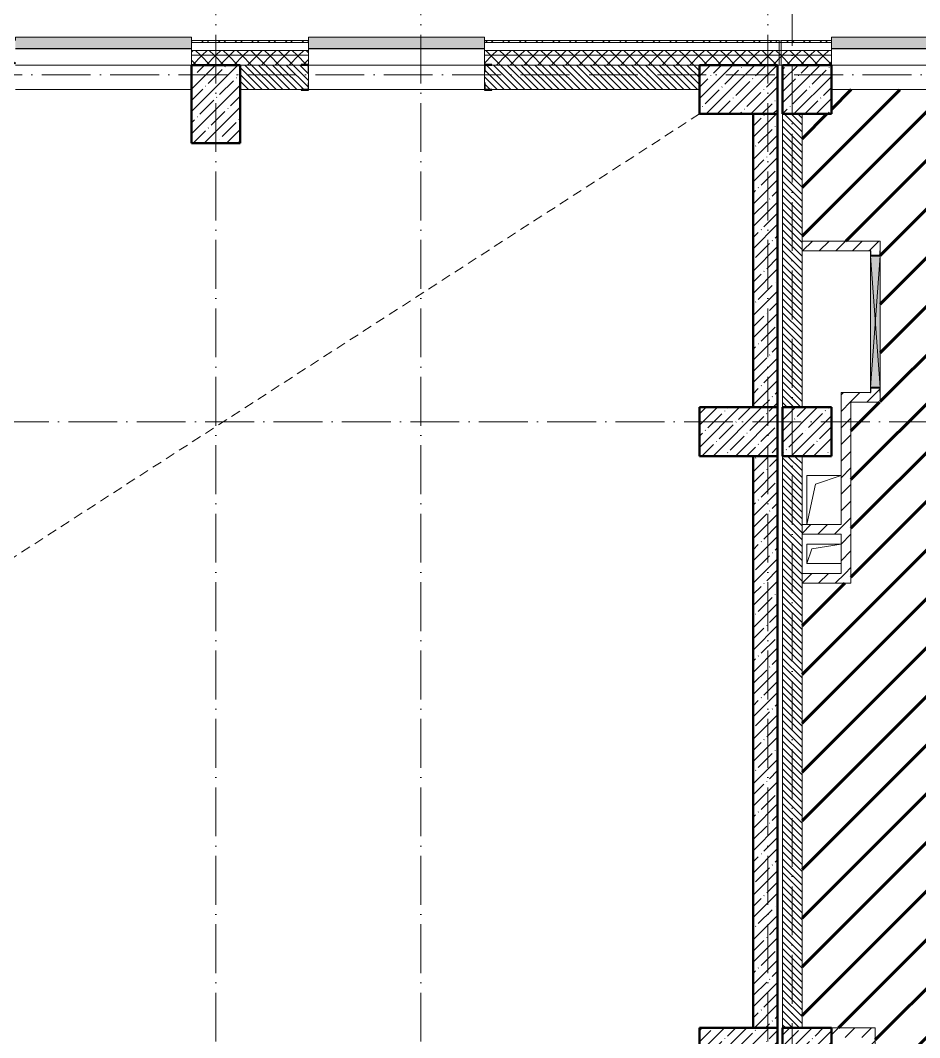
# Model space of a CAD drawing. Header units: millimetres. Extents: x -606178 to 312196, y -19338 to 632709.
# Drawn here: x -197951 to -188747, y 527525 to 537933 of the extents above; entities that cross this region are included whole.
import ezdxf

# ---------------------------------------------------------------- set-up
doc = ezdxf.new("R2010")
doc.units = ezdxf.units.MM
doc.linetypes.add('200_ШТРИХ_ш1п0_6_', pattern=[160, 100, -60])
doc.linetypes.add('50_200_ШТРИХ_1Т_ш5_п1_п1_', pattern=[700, 500, -100, 0, -100])
for name, color, linetype, lineweight in [('6.4.3) Окр пт с инж. ПТ2.3', 150, 'Continuous', 60), ('A-DETL-____-OTLN-3', 7, '200_ШТРИХ_ш1п0_6_', 9), ('A-DETL-GENF-OTLN', 7, 'Continuous', 9), ('A-FLOR-____-OTLN', 7, 'Continuous', 9), ('A-GENM-____-MCUT', 7, 'Continuous', 25), ('A-GENM-____-OTLN', 7, 'Continuous', 9), ('A-GENM-____-OTLN-1', 7, 'Continuous', 25), ('A-GLAZ-____-OTLN', 7, 'Continuous', 9), ('A-WALL-____-MCUT', 7, 'Continuous', 13), ('A-WALL-____-MCUT-1', 7, 'Continuous', 9), ('A-WALL-____-MCUT-2', 7, 'Continuous', 50), ('A-WALL-____-OTLN', 7, 'Continuous', 9), ('A-WALL-____-PATT-1', 7, 'Continuous', 9), ('A-WALL-FNSH-MCUT-1', 7, 'Continuous', 9), ('S-COLS-____-MCUT', 7, 'Continuous', 50), ('S-COLS-____-OTLN', 7, 'Continuous', 9), ('S-GRID-____-OTLN-1', 7, '50_200_ШТРИХ_1Т_ш5_п1_п1_', 9)]:
    doc.layers.add(name, color=color, linetype=linetype, lineweight=lineweight)
doc.layers.add('A-GLAZ-____-OTLN-1', color=7, linetype='Continuous', lineweight=9, true_color=0xc0c0c0)
pattern_1 = [(45, (-264901.3, 451794.26), (-70.71068, 70.71068), []), (135, (-264901.3, 451794.26), (-70.71068, -70.71068), [])]
pattern_2 = [(45, (-264901.3, 451794.26), (-114.04925, 114.04925), []), (45, (-264787.25, 451794.26), (-114.04925, 114.04925), [201.612, -40.322, 3.353, -36.97])]
pattern_3 = [(45, (-264901.3, 451794.26), (-85.53659, 85.53659), []), (45, (-264844.28, 451794.26), (-85.53659, 85.53659), [])]
pattern_4 = [(135, (-264901.3, 451794.26), (-35.35534, -35.35534), [])]
pattern_5 = [(45, (-264901.3, 451794.26), (-84.85281, 84.85281), [])]

# ---------------------------------------------------------------- blocks, each defined once
blk = doc.blocks.new('BSC_Колонна _Прямоугольная - 500х800-V80-АР1_План отверстий 2 этажа в осях 1-64_Ю-ЯЯ')
at = {"layer": 'S-COLS-____-OTLN'}
h = blk.add_hatch(dxfattribs=at)
h.set_pattern_fill('FP_93', color=256, style=0, pattern_type=2)
h.set_pattern_definition([(225, (68950, 85281.04), (114.04925, -114.04925), []), (225, (68835.95, 85281.04), (114.04925, -114.04925), [201.613, -40.323, 3.353, -36.97])])
h.paths.add_polyline_path([(250, 400), (-250, 400), (-250, -400), (250, -400)], flags=0)
at = {"layer": 'S-COLS-____-MCUT'}
for p, q in [((250, 400), (-250, 400)), ((-250, 400), (-250, -400)), ((250, -400), (250, 400)), ((-250, -400), (250, -400))]:
    blk.add_line(p, q, dxfattribs=at)
blk = doc.blocks.new('BSC_Колонна _Прямоугольная - 500х800-V81-АР1_План отверстий 2 этажа в осях 1-64_Ю-ЯЯ')
at = {"layer": 'S-COLS-____-OTLN'}
h = blk.add_hatch(dxfattribs=at)
h.set_pattern_fill('FP_94', color=256, style=0, pattern_type=2)
h.set_pattern_definition([(315, (-85431.04, 74300), (114.04925, 114.04925), []), (315, (-85431.04, 74185.95), (114.04925, 114.04925), [201.613, -40.323, 3.353, -36.97])])
h.paths.add_polyline_path([(-250, 400), (-250, -400), (250, -400), (250, 400)], flags=0)
at = {"layer": 'S-COLS-____-MCUT'}
for p, q in [((250, 400), (-250, 400)), ((-250, 400), (-250, -400)), ((250, -400), (250, 400)), ((-250, -400), (250, -400))]:
    blk.add_line(p, q, dxfattribs=at)
blk = doc.blocks.new('BSC_Колонна _Прямоугольная - 500х800-V82-АР1_План отверстий 2 этажа в осях 1-64_Ю-ЯЯ')
at = {"layer": 'S-COLS-____-OTLN'}
h = blk.add_hatch(dxfattribs=at)
h.set_pattern_fill('FP_95', color=256, style=0, pattern_type=2)
h.set_pattern_definition([(315, (-81931.04, 74300), (114.04925, 114.04925), []), (315, (-81931.04, 74185.95), (114.04925, 114.04925), [201.613, -40.323, 3.353, -36.97])])
h.paths.add_polyline_path([(-250, 400), (-250, -400), (250, -400), (250, 400)], flags=0)
at = {"layer": 'S-COLS-____-MCUT'}
for p, q in [((250, 400), (-250, 400)), ((-250, 400), (-250, -400)), ((250, -400), (250, 400)), ((-250, -400), (250, -400))]:
    blk.add_line(p, q, dxfattribs=at)
blk = doc.blocks.new('BSC_Колонна _Прямоугольная - 500х800-V83-АР1_План отверстий 2 этажа в осях 1-64_Ю-ЯЯ')
at = {"layer": 'S-COLS-____-OTLN'}
h = blk.add_hatch(dxfattribs=at)
h.set_pattern_fill('FP_96', color=256, style=0, pattern_type=2)
h.set_pattern_definition([(315, (-75581.04, 74300), (114.04925, 114.04925), []), (315, (-75581.04, 74185.95), (114.04925, 114.04925), [201.613, -40.323, 3.353, -36.97])])
h.paths.add_polyline_path([(-250, 400), (-250, -400), (250, -400), (250, 400)], flags=0)
at = {"layer": 'S-COLS-____-MCUT'}
for p, q in [((250, 400), (-250, 400)), ((-250, 400), (-250, -400)), ((250, -400), (250, 400)), ((-250, -400), (250, -400))]:
    blk.add_line(p, q, dxfattribs=at)
blk = doc.blocks.new('BSC_Колонна _Прямоугольная - 500х500-V92-АР1_План отверстий 2 этажа в осях 1-64_Ю-ЯЯ')
at = {"layer": 'S-COLS-____-OTLN'}
h = blk.add_hatch(dxfattribs=at)
h.set_pattern_fill('FP_105', color=256, style=0, pattern_type=2)
h.set_pattern_definition([(45, (-75000, -85431.04), (-114.04925, 114.04925), []), (45, (-74885.95, -85431.04), (-114.04925, 114.04925), [201.613, -40.323, 3.353, -36.97])])
h.paths.add_polyline_path([(-250, -250), (250, -250), (250, 250), (-250, 250)], flags=0)
at = {"layer": 'S-COLS-____-MCUT'}
for p, q in [((250, 250), (-250, 250)), ((-250, 250), (-250, -250)), ((250, -250), (250, 250)), ((-250, -250), (250, -250))]:
    blk.add_line(p, q, dxfattribs=at)
blk = doc.blocks.new('BSC_Колонна _Прямоугольная - 500х500-V93-АР1_План отверстий 2 этажа в осях 1-64_Ю-ЯЯ')
at = {"layer": 'S-COLS-____-OTLN'}
h = blk.add_hatch(dxfattribs=at)
h.set_pattern_fill('FP_106', color=256, style=0, pattern_type=2)
h.set_pattern_definition([(45, (-75000, -75581.04), (-114.04925, 114.04925), []), (45, (-74885.95, -75581.04), (-114.04925, 114.04925), [201.613, -40.323, 3.353, -36.97])])
h.paths.add_polyline_path([(-250, -250), (250, -250), (250, 250), (-250, 250)], flags=0)
at = {"layer": 'S-COLS-____-MCUT'}
for p, q in [((250, 250), (-250, 250)), ((-250, 250), (-250, -250)), ((250, -250), (250, 250)), ((-250, -250), (250, -250))]:
    blk.add_line(p, q, dxfattribs=at)
blk = doc.blocks.new('Фахверк_СКБ_Уголок - 250_2700-27497298-АР1_План отверстий 2 этажа в осях 1-64_Ю-ЯЯ')
at = {"layer": 'A-GENM-____-MCUT'}
for p, q in [((200, 181), (125, 181)), ((125, 181), (125, 106)), ((125, 106), (131, 106)), ((131, 106), (131, 175)), ((131, 175), (200, 175)), ((200, 175), (200, 181)), ((131, -6), (125, -6)), ((125, -6), (125, -81)), ((125, -81), (200, -81)), ((131, -75), (131, -6)), ((200, -75), (131, -75)), ((200, -81), (200, -75))]:
    blk.add_line(p, q, dxfattribs=at)
blk = doc.blocks.new('AR_Отверстие прямоугольное _в плите_ - AR_Отверстие прямоугольное _в плите_-V179-АР1_План отверстий 2 этажа в осях 1-64_Ю-ЯЯ')
at = {"layer": 'A-GENM-____-OTLN'}
for p, q in [((175, 250), (-175, 250)), ((-175, 250), (-175, -250)), ((-87, 163), (175, 250)), ((-175, -250), (-87, 163))]:
    blk.add_line(p, q, dxfattribs=at)
blk = doc.blocks.new('AR_Отверстие прямоугольное _в плите_ - AR_Отверстие прямоугольное _в плите_-30552592-АР1_План отверстий 2 этажа в осях 1-64_Ю-ЯЯ')
at = {"layer": 'A-GENM-____-OTLN'}
for p, q in [((175, 100), (-175, 100)), ((-175, 100), (-175, -100)), ((-175, -100), (-125, 50)), ((-125, 50), (175, 100)), ((-175, -100), (175, -100))]:
    blk.add_line(p, q, dxfattribs=at)
blk = doc.blocks.new('Отлив_СКБ - Отлив витража_120_НВФ-31885689-АР1_План отверстий 2 этажа в осях 1-64_Ю-ЯЯ')
at = {"layer": 'A-GLAZ-____-OTLN-1'}
for points in [[(1800, 2), (1800, 120), (0, 120), (0, 2), (737, 2)], [(1800, 0), (1800, 2), (0, 2), (0, 0), (737, 0)]]:
    blk.add_hatch(color=256, dxfattribs=at).paths.add_polyline_path(points, flags=0)
at = {"layer": 'A-GLAZ-____-OTLN'}
for p, q in [((0, 83), (0, 120)), ((1800, 120), (0, 120)), ((1800, 120), (1800, 83)), ((0, 2), (1800, 2)), ((1800, 0), (0, 0))]:
    blk.add_line(p, q, dxfattribs=at)
blk = doc.blocks.new('Стены 2 - Стены 4-31194547-АР1_План отверстий 2 этажа в осях 1-64_Ю-ЯЯ')
at = {"layer": 'A-WALL-____-MCUT'}
for p, q in [((-1799, 41030), (-1799, 41010)), ((-1549, 41030), (-1799, 41030)), ((-1799, 41010), (-1549, 41010)), ((-1549, 41010), (-1549, 41030))]:
    blk.add_line(p, q, dxfattribs=at)
blk = doc.blocks.new('AR_Отверстие прямоугольное _в стене_ - AR_Отверстие прямоугольное _в стене__ОВ-36825274-АР1_План отверстий 2 этажа в осях 1-64_Ю-ЯЯ')
at = {"layer": 'A-GLAZ-____-OTLN'}
blk.add_hatch(color=256, dxfattribs=at).paths.add_polyline_path([(675, -50), (675, 50), (-675, 50), (-675, -50), (1, -50)], flags=0)
at = {"layer": 'A-DETL-GENF-OTLN'}
for p, q in [((-675, 50), (675, 50)), ((675, 50), (-675, -50)), ((-675, 50), (675, -50)), ((675, 50), (-675, 50)), ((675, -50), (-675, -50)), ((-675, -50), (675, -50))]:
    blk.add_line(p, q, dxfattribs=at)
blk = doc.blocks.new('154_Фахверк_СКБ_Швеллер - Тип_100_3960-28318856-АР1_План отверстий 2 этажа в осях 1-64_Ю-ЯЯ')
at = {"layer": 'A-GENM-____-MCUT'}
for p, q in [((175, 50), (125, 50)), ((125, 50), (125, -50)), ((128, 47), (175, 47)), ((128, -47), (128, 47)), ((175, 47), (175, 50)), ((125, -50), (175, -50)), ((175, -47), (128, -47)), ((175, -50), (175, -47))]:
    blk.add_line(p, q, dxfattribs=at)

msp = doc.modelspace()

# ---------------------------------------------------------------- hatches: boundary and pattern name
at = {"layer": '6.4.3) Окр пт с инж. ПТ2.3'}
h = msp.add_hatch(dxfattribs=at)
h.set_pattern_fill('ANSI31', color=256, scale=111)
h.paths.add_polyline_path([(-182101.3011, 529475.3011), (-182101.3011, 529975.3011), (-182101.3011, 531475.3011), (-181601.3011, 531475.3011), (-181601.3011, 533475.3011), (-182101.3011, 533475.3011), (-182101.3011, 533975.3011), (-181701.3011, 533975.3011), (-181701.3011, 534800.3011), (-181707.3011, 534800.3011), (-181707.3011, 534875.3011), (-181707.3011, 534881.3011), (-181707.3011, 534950.3011), (-181701.3011, 536575.3011), (-181707.3011, 536575.3011), (-181707.3011, 536650.3011), (-181701.3011, 536975.3011), (-182001.3011, 536975.3011), (-182001.3011, 537225.3011), (-186651.3011, 537225.3011), (-186651.3011, 537219.3011), (-186703.5382, 537219.3011), (-186703.5382, 537125.3011), (-186901.3011, 537125.3011), (-186901.3011, 536975.3011), (-187401.3011, 536975.3011), (-187401.3011, 537125.3011), (-187601.3011, 537125.3011), (-187601.3011, 537225.3011), (-187776.3011, 537225.3011), (-187776.3011, 537219.3011), (-187851.3011, 537219.3011), (-189651.3011, 537225.3011), (-189651.3011, 536975.3011), (-189951.3011, 536975.3011), (-189951.3011, 535675.3011), (-189151.3011, 535675.3011), (-189151.3011, 535575.3011), (-189151.3011, 535525.3011), (-189151.3011, 534175.3011), (-189151.3011, 534125.3011), (-189151.3011, 534025.3011), (-189451.3011, 534025.3011), (-189451.3011, 532175.3011), (-189951.3011, 532175.3011), (-189951.3011, 527625.3011), (-189651.3011, 527625.3011), (-189201.3011, 527625.3011), (-189201.3011, 525725.3011), (-189951.3011, 525725.3011), (-189951.3011, 522175.3011), (-189651.3011, 522175.3011), (-189651.3011, 521675.3011), (-189951.3011, 521675.3011), (-189951.3011, 519475.3011), (-189651.3011, 519475.3011), (-189651.3011, 519175.3011), (-187401.3011, 519175.3011), (-187401.3011, 520575.3011), (-187401.3011, 521075.3011), (-187401.3011, 521675.3011), (-187401.3011, 522175.3011), (-187401.3011, 522675.3011), (-187401.3011, 524225.3011), (-184001.3011, 524225.3011), (-183951.3011, 524225.3011), (-183321.3011, 524225.3011), (-181971.3011, 524225.3011), (-181501.3011, 524225.3011), (-181501.3011, 526775.3011), (-182101.3011, 526775.3011), (-182101.3011, 527125.3011), (-182101.3011, 527625.3011)])
h.paths.add_polyline_path([(-186701.3011, 528425.3011), (-186701.3011, 527625.3011), (-186701.3011, 527125.3011), (-187401.3011, 527125.3011), (-187401.3011, 527625.3011), (-187401.3011, 528425.3011)], flags=16)
h.paths.add_polyline_path([(-186701.3011, 529475.3011), (-187401.3011, 529475.3011), (-187401.3011, 529975.3011), (-187401.3011, 530375.3011), (-186701.3011, 530375.3011), (-186701.3011, 529975.3011)], flags=16)
h.paths.add_polyline_path([(-186801.3011, 528324.9536), (-186801.3011, 527625.3011), (-187301.3011, 527625.3011), (-187301.3011, 528325.3011), (-186800.2586, 528325.3011)], flags=0)
h.paths.add_polyline_path([(-187301.3011, 529975.3011), (-187301.3011, 530275.3011), (-186799.332, 530275.3011), (-186801.3011, 530274.9536), (-186801.3011, 529975.3011)], flags=0)
h.paths.add_polyline_path([(-186701.3011, 533475.3011), (-187401.3011, 533475.3011), (-187401.3011, 533975.3011), (-186701.3011, 533975.3011)], flags=16)
at = {"layer": 'A-WALL-____-PATT-1'}
h = msp.add_hatch(dxfattribs=at)
h.set_pattern_fill('FP_3', color=256, style=0, pattern_type=2)
h.set_pattern_definition(pattern_3)
h.paths.add_polyline_path([(-190186.3011, 537705.3011), (-190186.3011, 537725.3011), (-193201.3011, 537725.3011), (-193201.3011, 537705.3011), (-190681.4541, 537705.3011)], flags=0)
h.paths.add_polyline_path([(-195001.3011, 537705.3011), (-195001.3011, 537725.3011), (-196201.3011, 537725.3011), (-196201.3011, 537705.3011)], flags=0)
h.paths.add_polyline_path([(-198001.3011, 537705.3011), (-198001.3011, 537725.3011), (-199201.3011, 537725.3011), (-199201.3011, 537705.3011)], flags=0)
h.paths.add_polyline_path([(-201001.3011, 537705.3011), (-201001.3011, 537725.3011), (-202251.3011, 537725.3011), (-202251.3011, 537705.3011), (-201286.4581, 537705.3011)], flags=0)
h.paths.add_polyline_path([(-204051.3011, 537705.3011), (-204051.3011, 537725.3011), (-205251.3011, 537725.3011), (-205251.3011, 537705.3011), (-204821.4595, 537705.3011)], flags=0)
h.paths.add_polyline_path([(-207472.7105, 537705.3011), (-207051.3011, 537705.3011), (-207051.3011, 537725.3011), (-208251.3011, 537725.3011), (-208251.3011, 537705.3011)], flags=0)
h.paths.add_polyline_path([(-213051.3011, 537705.3011), (-213051.3011, 537725.3011), (-214716.3011, 537725.3011), (-214716.3011, 537705.3011), (-213658.9628, 537705.3011)], flags=0)
h.paths.add_polyline_path([(-210051.3011, 537705.3011), (-210051.3011, 537725.3011), (-211251.3011, 537725.3011), (-211251.3011, 537705.3011)], flags=0)
h = msp.add_hatch(dxfattribs=at)
h.set_pattern_fill('FP_3', color=256, style=0, pattern_type=2)
h.set_pattern_definition(pattern_3)
h.paths.add_polyline_path([(-178308.9495, 537705.3011), (-177951.3011, 537705.3011), (-177951.3011, 537725.3011), (-179076.3011, 537725.3011), (-179076.3011, 537705.3011)], flags=0)
h.paths.add_polyline_path([(-175891.3011, 537705.3011), (-175891.3011, 537725.3011), (-176151.3011, 537725.3011), (-176151.3011, 537705.3011)], flags=0)
h.paths.add_polyline_path([(-180876.3011, 537705.3011), (-180876.3011, 537725.3011), (-182001.3011, 537725.3011), (-182001.3011, 537705.3011), (-180960.2005, 537705.3011)], flags=0)
h.paths.add_polyline_path([(-186651.3011, 537705.3011), (-186651.3011, 537725.3011), (-187851.3011, 537725.3011), (-187851.3011, 537705.3011), (-187146.4528, 537705.3011)], flags=0)
h.paths.add_polyline_path([(-190166.3011, 537705.3011), (-189651.3011, 537705.3011), (-189651.3011, 537725.3011), (-190166.3011, 537725.3011)], flags=0)
h = msp.add_hatch(dxfattribs=at)
h.set_pattern_fill('FP_1', color=256, style=0, pattern_type=2)
h.set_pattern_definition(pattern_1)
h.paths.add_polyline_path([(-163551.3011, 537575.3011), (-163501.3011, 537575.3011), (-163501.3011, 537625.3011), (-170401.3011, 537625.3011), (-170401.3011, 537575.3011), (-165936.4448, 537575.3011)], flags=0)
h.paths.add_polyline_path([(-175657.6985, 537575.3011), (-174951.3011, 537575.3011), (-174951.3011, 537625.3011), (-176151.3011, 537625.3011), (-176151.3011, 537575.3011)], flags=0)
h.paths.add_polyline_path([(-173151.3011, 537575.3011), (-171401.3011, 537575.3011), (-171401.3011, 537625.3011), (-173151.3011, 537625.3011)], flags=0)
h.paths.add_polyline_path([(-177951.3011, 537575.3011), (-177951.3011, 537625.3011), (-179076.3011, 537625.3011), (-179076.3011, 537575.3011), (-178308.9495, 537575.3011)], flags=0)
h.paths.add_polyline_path([(-180876.3011, 537575.3011), (-180876.3011, 537625.3011), (-182001.3011, 537625.3011), (-182001.3011, 537575.3011), (-180960.2005, 537575.3011)], flags=0)
h.paths.add_polyline_path([(-187851.3011, 537575.3011), (-186651.3011, 537575.3011), (-186651.3011, 537625.3011), (-187851.3011, 537625.3011)], flags=0)
h.paths.add_polyline_path([(-189651.3011, 537575.3011), (-189651.3011, 537625.3011), (-193201.3011, 537625.3011), (-193201.3011, 537575.3011), (-190681.4541, 537575.3011)], flags=0)
h.paths.add_polyline_path([(-195001.3011, 537575.3011), (-195001.3011, 537625.3011), (-196201.3011, 537625.3011), (-196201.3011, 537575.3011)], flags=0)
h.paths.add_polyline_path([(-198001.3011, 537575.3011), (-198001.3011, 537625.3011), (-199201.3011, 537625.3011), (-199201.3011, 537575.3011)], flags=0)
h.paths.add_polyline_path([(-201001.3011, 537575.3011), (-201001.3011, 537625.3011), (-202251.3011, 537625.3011), (-202251.3011, 537575.3011), (-201286.4581, 537575.3011)], flags=0)
h.paths.add_polyline_path([(-204821.4595, 537575.3011), (-204051.3011, 537575.3011), (-204051.3011, 537625.3011), (-205251.3011, 537625.3011), (-205251.3011, 537575.3011)], flags=0)
h.paths.add_polyline_path([(-207051.3011, 537575.3011), (-207051.3011, 537625.3011), (-208251.3011, 537625.3011), (-208251.3011, 537575.3011), (-207472.7105, 537575.3011)], flags=0)
h.paths.add_polyline_path([(-210051.3011, 537575.3011), (-210051.3011, 537625.3011), (-211251.3011, 537625.3011), (-211251.3011, 537575.3011)], flags=0)
h.paths.add_polyline_path([(-213658.9628, 537575.3011), (-213051.3011, 537575.3011), (-213051.3011, 537625.3011), (-214701.3011, 537625.3011), (-214701.3011, 537575.3011), (-214542.7132, 537575.3011)], flags=0)
h = msp.add_hatch(dxfattribs=at)
h.set_pattern_fill('FP_1', color=256, style=0, pattern_type=2)
h.set_pattern_definition(pattern_1)
h.paths.add_polyline_path([(-163651.3011, 537475.3011), (-163551.3011, 537475.3011), (-163551.3011, 537575.3011), (-170401.3011, 537575.3011), (-170401.3011, 537475.3011), (-165936.4448, 537475.3011)], flags=0)
h.paths.add_polyline_path([(-171901.3011, 537475.3011), (-171401.3011, 537475.3011), (-171401.3011, 537575.3011), (-173151.3011, 537575.3011), (-173151.3011, 537481.3011), (-173076.3011, 537481.3011), (-173076.3011, 537475.3011), (-173006.4475, 537475.3011)], flags=0)
h.paths.add_polyline_path([(-175657.6985, 537475.3011), (-175026.3011, 537475.3011), (-175026.3011, 537481.3011), (-174951.3011, 537481.3011), (-174951.3011, 537575.3011), (-176151.3011, 537575.3011), (-176151.3011, 537475.3011)], flags=0)
h.paths.add_polyline_path([(-178308.9495, 537475.3011), (-178026.3011, 537475.3011), (-178026.3011, 537481.3011), (-177951.3011, 537481.3011), (-177951.3011, 537575.3011), (-179076.3011, 537575.3011), (-179076.3011, 537481.3011), (-179001.3011, 537481.3011), (-179001.3011, 537475.3011)], flags=0)
h.paths.add_polyline_path([(-180960.2005, 537475.3011), (-180951.3011, 537475.3011), (-180951.3011, 537481.3011), (-180876.3011, 537481.3011), (-180876.3011, 537575.3011), (-182001.3011, 537575.3011), (-182001.3011, 537475.3011), (-181501.3011, 537475.3011)], flags=0)
h.paths.add_polyline_path([(-187401.3011, 537475.3011), (-186726.3011, 537475.3011), (-186726.3011, 537481.3011), (-186651.3011, 537481.3011), (-186651.3011, 537575.3011), (-187851.3011, 537575.3011), (-187851.3011, 537481.3011), (-187776.3011, 537481.3011), (-187776.3011, 537475.3011)], flags=0)
h.paths.add_polyline_path([(-189651.3011, 537475.3011), (-189651.3011, 537575.3011), (-193201.3011, 537575.3011), (-193201.3011, 537481.3011), (-193126.3011, 537481.3011), (-193126.3011, 537475.3011), (-190151.3011, 537475.3011)], flags=0)
h.paths.add_polyline_path([(-196201.3011, 537475.3011), (-195076.3011, 537475.3011), (-195076.3011, 537481.3011), (-195001.3011, 537481.3011), (-195001.3011, 537575.3011), (-196201.3011, 537575.3011)], flags=0)
h.paths.add_polyline_path([(-199126.3011, 537475.3011), (-198076.3011, 537475.3011), (-198076.3011, 537481.3011), (-198001.3011, 537481.3011), (-198001.3011, 537575.3011), (-199201.3011, 537575.3011), (-199201.3011, 537481.3011), (-199126.3011, 537481.3011)], flags=0)
h.paths.add_polyline_path([(-201076.3011, 537475.3011), (-201076.3011, 537481.3011), (-201001.3011, 537481.3011), (-201001.3011, 537575.3011), (-202251.3011, 537575.3011), (-202251.3011, 537481.3011), (-202176.3011, 537481.3011), (-202176.3011, 537475.3011), (-201286.4581, 537475.3011)], flags=0)
h.paths.add_polyline_path([(-204126.3011, 537475.3011), (-204126.3011, 537481.3011), (-204051.3011, 537481.3011), (-204051.3011, 537575.3011), (-205251.3011, 537575.3011), (-205251.3011, 537481.3011), (-205176.3011, 537481.3011), (-205176.3011, 537475.3011), (-204821.4595, 537475.3011)], flags=0)
h.paths.add_polyline_path([(-207126.3011, 537475.3011), (-207126.3011, 537481.3011), (-207051.3011, 537481.3011), (-207051.3011, 537575.3011), (-208251.3011, 537575.3011), (-208251.3011, 537481.3011), (-208176.3011, 537481.3011), (-208176.3011, 537475.3011), (-207472.7105, 537475.3011)], flags=0)
h.paths.add_polyline_path([(-211176.3011, 537475.3011), (-210126.3011, 537475.3011), (-210126.3011, 537481.3011), (-210051.3011, 537481.3011), (-210051.3011, 537575.3011), (-211251.3011, 537575.3011), (-211251.3011, 537481.3011), (-211176.3011, 537481.3011)], flags=0)
h.paths.add_polyline_path([(-213126.3011, 537475.3011), (-213126.3011, 537481.3011), (-213051.3011, 537481.3011), (-213051.3011, 537575.3011), (-214701.3011, 537575.3011), (-214701.3011, 537475.3011), (-213658.9628, 537475.3011)], flags=0)
h = msp.add_hatch(dxfattribs=at)
h.set_pattern_fill('FP_6', color=256, style=0, pattern_type=2)
h.set_pattern_definition(pattern_4)
h.paths.add_polyline_path([(-191001.3011, 537225.3011), (-191001.3011, 537475.3011), (-193195.3011, 537475.3011), (-193195.3011, 537406.3011), (-193201.3011, 537406.3011), (-193201.3011, 537294.3011), (-193195.3011, 537294.3011), (-193195.3011, 537225.3011), (-193126.3011, 537225.3011)], flags=0)
h.paths.add_polyline_path([(-195076.3011, 537225.3011), (-195007.3011, 537225.3011), (-195007.3011, 537294.3011), (-195001.3011, 537294.3011), (-195001.3011, 537406.3011), (-195007.3011, 537406.3011), (-195007.3011, 537475.3011), (-195701.3011, 537475.3011), (-195701.3011, 537225.3011)], flags=0)
h = msp.add_hatch(dxfattribs=at)
h.set_pattern_fill('FP_13', color=256, style=0, pattern_type=2)
h.set_pattern_definition(pattern_2)
h.paths.add_polyline_path([(-190201.3011, 533975.3011), (-190201.3011, 536975.3011), (-190451.3011, 536975.3011), (-190451.3011, 533975.3011)], flags=0)
h = msp.add_hatch(dxfattribs=at)
h.set_pattern_fill('FP_6', color=256, style=0, pattern_type=2)
h.set_pattern_definition(pattern_4)
h.paths.add_polyline_path([(-189951.3011, 533975.3011), (-189951.3011, 536975.3011), (-190151.3011, 536975.3011), (-190151.3011, 533975.3011)], flags=0)
h = msp.add_hatch(dxfattribs=at)
h.set_pattern_fill('FP_4', color=256, style=0, pattern_type=2)
h.set_pattern_definition(pattern_5)
h.paths.add_polyline_path([(-189251.3011, 535575.3011), (-189251.3011, 535675.3011), (-189951.3011, 535675.3011), (-189951.3011, 535575.3011)], flags=0)
h = msp.add_hatch(dxfattribs=at)
h.set_pattern_fill('FP_4', color=256, style=0, pattern_type=2)
h.set_pattern_definition(pattern_5)
h.paths.add_polyline_path([(-189154.3011, 534025.3011), (-189151.3011, 534025.3011), (-189151.3011, 534125.3011), (-189154.3011, 534125.3011), (-189154.3011, 534172.3011), (-189248.3011, 534171.8011), (-189248.3011, 534125.3011), (-189251.3011, 534125.3011), (-189251.3011, 534025.3011), (-189248.3011, 534025.3011)], flags=0)
h.paths.add_polyline_path([(-189160.7849, 535528.3011), (-189154.3011, 535528.3011), (-189154.3011, 535575.3011), (-189151.3011, 535575.3011), (-189151.3011, 535675.3011), (-189251.3011, 535675.3011), (-189251.3011, 535575.3011), (-189248.3011, 535575.3011), (-189248.3011, 535528.3011)], flags=0)
h = msp.add_hatch(dxfattribs=at)
h.set_pattern_fill('FP_4', color=256, style=0, pattern_type=2)
h.set_pattern_definition(pattern_5)
h.paths.add_polyline_path([(-189451.3011, 532275.3011), (-189451.3011, 534125.3011), (-189551.3011, 534125.3011), (-189551.3011, 532275.3011)], flags=0)
h = msp.add_hatch(dxfattribs=at)
h.set_pattern_fill('FP_4', color=256, style=0, pattern_type=2)
h.set_pattern_definition(pattern_5)
h.paths.add_polyline_path([(-189251.3011, 534025.3011), (-189251.3011, 534125.3011), (-189451.3011, 534125.3011), (-189451.3011, 534025.3011)], flags=0)
h = msp.add_hatch(dxfattribs=at)
h.set_pattern_fill('FP_13', color=256, style=0, pattern_type=2)
h.set_pattern_definition(pattern_2)
h.paths.add_polyline_path([(-190451.3011, 527625.3011), (-190201.3011, 527625.3011), (-190201.3011, 533475.3011), (-190451.3011, 533475.3011), (-190451.3011, 528391.7992)], flags=0)
h = msp.add_hatch(dxfattribs=at)
h.set_pattern_fill('FP_6', color=256, style=0, pattern_type=2)
h.set_pattern_definition(pattern_4)
h.paths.add_polyline_path([(-190151.3011, 527625.3011), (-189951.3011, 527625.3011), (-189951.3011, 533475.3011), (-190151.3011, 533475.3011), (-190151.3011, 528391.7992)], flags=0)
h = msp.add_hatch(dxfattribs=at)
h.set_pattern_fill('FP_4', color=256, style=0, pattern_type=2)
h.set_pattern_definition(pattern_5)
h.paths.add_polyline_path([(-189551.3011, 532675.3011), (-189551.3011, 532775.3011), (-189951.3011, 532775.3011), (-189951.3011, 532675.3011)], flags=0)
h = msp.add_hatch(dxfattribs=at)
h.set_pattern_fill('FP_4', color=256, style=0, pattern_type=2)
h.set_pattern_definition(pattern_5)
h.paths.add_polyline_path([(-189951.3011, 532175.3011), (-189451.3011, 532175.3011), (-189451.3011, 532275.3011), (-189951.3011, 532275.3011)], flags=0)
h = msp.add_hatch(dxfattribs=at)
h.set_pattern_fill('FP_4', color=256, style=0, pattern_type=2)
h.set_pattern_definition(pattern_5)
h.paths.add_polyline_path([(-189301.3011, 527525.3011), (-189301.3011, 527625.3011), (-189651.3011, 527625.3011), (-189651.3011, 527525.3011)], flags=0)
h = msp.add_hatch(dxfattribs=at)
h.set_pattern_fill('FP_4', color=256, style=0, pattern_type=2)
h.set_pattern_definition(pattern_5)
h.paths.add_polyline_path([(-189301.3011, 525725.3011), (-189201.3011, 525725.3011), (-189201.3011, 527625.3011), (-189301.3011, 527625.3011), (-189301.3011, 525825.3011)], flags=0)
at = {"layer": 'S-COLS-____-OTLN'}
h = msp.add_hatch(dxfattribs=at)
h.set_pattern_fill('FP_13', color=256, style=0, pattern_type=2)
h.set_pattern_definition(pattern_2)
h.paths.add_polyline_path([(-189651.3011, 533475.3011), (-189651.3011, 533975.3011), (-190151.3011, 533975.3011), (-190151.3011, 533475.3011)], flags=0)

# ---------------------------------------------------------------- linework, layer by layer
at = {"layer": 'A-DETL-____-OTLN-3'}
msp.add_line((-191001.3011, 536975.3011), (-213901.3011, 522175.3011), dxfattribs=at)
at = {"layer": 'A-FLOR-____-OTLN'}
for p, q in [((-189901.3011, 533275.3011), (-189551.3011, 533275.3011)), ((-189901.3011, 532775.3011), (-189901.3011, 533275.3011)), ((-189901.3011, 532575.3011), (-189551.3011, 532575.3011)), ((-189901.3011, 532375.3011), (-189901.3011, 532575.3011)), ((-189551.3011, 532375.3011), (-189901.3011, 532375.3011))]:
    msp.add_line(p, q, dxfattribs=at)
at = {"layer": 'A-WALL-____-MCUT'}
for p, q in [((-196201.3011, 537705.3011), (-196201.3011, 537475.3011)), ((-195001.3011, 537705.3011), (-196201.3011, 537705.3011)), ((-196201.3011, 537705.3011), (-195001.3011, 537705.3011)), ((-195001.3011, 537481.3011), (-195001.3011, 537705.3011)), ((-193201.3011, 537705.3011), (-193201.3011, 537481.3011)), ((-189651.3011, 537705.3011), (-193201.3011, 537705.3011)), ((-193201.3011, 537705.3011), (-190186.3011, 537705.3011)), ((-190166.3011, 537705.3011), (-189651.3011, 537705.3011)), ((-189651.3011, 537475.3011), (-189651.3011, 537705.3011)), ((-195701.3011, 537475.3011), (-195076.3011, 537475.3011)), ((-195076.3011, 537475.3011), (-195701.3011, 537475.3011)), ((-193126.3011, 537475.3011), (-191001.3011, 537475.3011)), ((-191001.3011, 537475.3011), (-193126.3011, 537475.3011)), ((-190201.3011, 537475.3011), (-190151.3011, 537475.3011)), ((-195001.3011, 537294.3011), (-195001.3011, 537406.3011)), ((-193201.3011, 537406.3011), (-193201.3011, 537294.3011)), ((-195701.3011, 537225.3011), (-195076.3011, 537225.3011)), ((-193126.3011, 537225.3011), (-191001.3011, 537225.3011)), ((-190151.3011, 536975.3011), (-190151.3011, 533975.3011)), ((-189951.3011, 533975.3011), (-189951.3011, 536975.3011)), ((-190151.3011, 533975.3011), (-189951.3011, 533975.3011)), ((-190151.3011, 533475.3011), (-190151.3011, 527625.3011)), ((-189951.3011, 533475.3011), (-190151.3011, 533475.3011)), ((-189951.3011, 527625.3011), (-189951.3011, 533475.3011))]:
    msp.add_line(p, q, dxfattribs=at)
at = {"layer": 'A-WALL-____-MCUT-1'}
for p, q in [((-195001.3011, 537625.3011), (-196201.3011, 537625.3011)), ((-195001.3011, 537575.3011), (-196201.3011, 537575.3011)), ((-189651.3011, 537625.3011), (-193201.3011, 537625.3011)), ((-189651.3011, 537575.3011), (-193201.3011, 537575.3011))]:
    msp.add_line(p, q, dxfattribs=at)
at = {"layer": 'A-WALL-____-MCUT-2'}
for p, q in [((-190451.3011, 536975.3011), (-190451.3011, 533975.3011)), ((-190201.3011, 533975.3011), (-190201.3011, 536975.3011)), ((-190451.3011, 533475.3011), (-190451.3011, 527625.3011)), ((-190201.3011, 527625.3011), (-190201.3011, 533475.3011))]:
    msp.add_line(p, q, dxfattribs=at)
at = {"layer": 'A-WALL-____-OTLN'}
for p, q in [((-196201.3011, 537475.3011), (-198001.3011, 537475.3011)), ((-198001.3011, 537475.3011), (-196201.3011, 537475.3011)), ((-193201.3011, 537475.3011), (-195001.3011, 537475.3011)), ((-195001.3011, 537475.3011), (-193201.3011, 537475.3011)), ((-187851.3011, 537475.3011), (-189651.3011, 537475.3011)), ((-189651.3011, 537475.3011), (-187851.3011, 537475.3011)), ((-196201.3011, 537225.3011), (-198001.3011, 537225.3011)), ((-193201.3011, 537225.3011), (-195001.3011, 537225.3011)), ((-187851.3011, 537225.3011), (-189651.3011, 537225.3011))]:
    msp.add_line(p, q, dxfattribs=at)
at = {"layer": 'A-WALL-FNSH-MCUT-1'}
for p, q in [((-195001.3011, 537725.3011), (-196201.3011, 537725.3011)), ((-196201.3011, 537725.3011), (-196201.3011, 537705.3011)), ((-195001.3011, 537705.3011), (-195001.3011, 537725.3011)), ((-190186.3011, 537725.3011), (-193201.3011, 537725.3011)), ((-193201.3011, 537725.3011), (-193201.3011, 537705.3011)), ((-190186.3011, 537705.3011), (-190186.3011, 537725.3011)), ((-189651.3011, 537725.3011), (-190166.3011, 537725.3011)), ((-190166.3011, 537725.3011), (-190166.3011, 537705.3011)), ((-189651.3011, 537705.3011), (-189651.3011, 537725.3011)), ((-189151.3011, 535675.3011), (-189951.3011, 535675.3011)), ((-189151.3011, 535575.3011), (-189151.3011, 535675.3011)), ((-189951.3011, 535575.3011), (-189251.3011, 535575.3011)), ((-189551.3011, 534125.3011), (-189551.3011, 532775.3011)), ((-189251.3011, 534125.3011), (-189551.3011, 534125.3011)), ((-189151.3011, 534025.3011), (-189151.3011, 534125.3011)), ((-189451.3011, 532175.3011), (-189451.3011, 534025.3011)), ((-189451.3011, 534025.3011), (-189151.3011, 534025.3011)), ((-189551.3011, 532775.3011), (-189951.3011, 532775.3011)), ((-189951.3011, 532675.3011), (-189551.3011, 532675.3011)), ((-189551.3011, 532675.3011), (-189551.3011, 532275.3011)), ((-189551.3011, 532275.3011), (-189951.3011, 532275.3011)), ((-189951.3011, 532175.3011), (-189451.3011, 532175.3011)), ((-189201.3011, 527625.3011), (-189651.3011, 527625.3011)), ((-189201.3011, 525725.3011), (-189201.3011, 527625.3011))]:
    msp.add_line(p, q, dxfattribs=at)
at = {"layer": 'S-COLS-____-MCUT'}
for p, q in [((-189651.3011, 533975.3011), (-190151.3011, 533975.3011)), ((-190151.3011, 533975.3011), (-190151.3011, 533475.3011)), ((-189651.3011, 533475.3011), (-189651.3011, 533975.3011)), ((-190151.3011, 533475.3011), (-189651.3011, 533475.3011))]:
    msp.add_line(p, q, dxfattribs=at)
at = {"layer": 'S-GRID-____-OTLN-1'}
for p, q in [((-195951.3011, 542687.1106), (-195951.3011, 504685.847)), ((-193851.3011, 542687.1106), (-193851.3011, 491375.8881)), ((-190301.3011, 542687.1106), (-190301.3011, 491375.8881)), ((-190051.3011, 542374.2366), (-190051.3011, 491625.2377)), ((-160826.8945, 537375.3011), (-269570.0713, 537375.3011)), ((-269570.0713, 533825.3011), (-160826.8945, 533825.3011))]:
    msp.add_line(p, q, dxfattribs=at)

# ---------------------------------------------------------------- block references
at = {"layer": 'A-GENM-____-OTLN'}
for name, p in [('AR_Отверстие прямоугольное _в плите_ - AR_Отверстие прямоугольное _в плите_-V179-АР1_План отверстий 2 этажа в осях 1-64_Ю-ЯЯ', (-189726.3011, 533025.3011)), ('AR_Отверстие прямоугольное _в плите_ - AR_Отверстие прямоугольное _в плите_-30552592-АР1_План отверстий 2 этажа в осях 1-64_Ю-ЯЯ', (-189726.3011, 532475.3011))]:
    msp.add_blockref(name, p, dxfattribs=at)
at = {"layer": 'A-GENM-____-OTLN-1'}
for name, p, rotation in [('Фахверк_СКБ_Уголок - 250_2700-27497298-АР1_План отверстий 2 этажа в осях 1-64_Ю-ЯЯ', (-194876.3011, 537400.3011), 180), ('154_Фахверк_СКБ_Швеллер - Тип_100_3960-28318856-АР1_План отверстий 2 этажа в осях 1-64_Ю-ЯЯ', (-189201.3011, 535400.3011), 90), ('154_Фахверк_СКБ_Швеллер - Тип_100_3960-28318856-АР1_План отверстий 2 этажа в осях 1-64_Ю-ЯЯ', (-189201.3011, 534300.3011), 270)]:
    msp.add_blockref(name, p, dxfattribs=dict(at, rotation=rotation))
msp.add_blockref('Фахверк_СКБ_Уголок - 250_2700-27497298-АР1_План отверстий 2 этажа в осях 1-64_Ю-ЯЯ', (-193326.3011, 537300.3011), dxfattribs=at)
at = {"layer": 'A-GLAZ-____-OTLN'}
for p in [(-198001.3011, 537642.3011), (-195001.3011, 537642.3011), (-189651.3011, 537642.3011)]:
    msp.add_blockref('Отлив_СКБ - Отлив витража_120_НВФ-31885689-АР1_План отверстий 2 этажа в осях 1-64_Ю-ЯЯ', p, dxfattribs=at)
at = {"layer": 'A-GLAZ-____-OTLN', "rotation": 270}
msp.add_blockref('AR_Отверстие прямоугольное _в стене_ - AR_Отверстие прямоугольное _в стене__ОВ-36825274-АР1_План отверстий 2 этажа в осях 1-64_Ю-ЯЯ', (-189201.3011, 534850.3011), dxfattribs=at)
at = {"layer": 'A-WALL-____-OTLN', "rotation": 89.9999999999999}
msp.add_blockref('Стены 2 - Стены 4-31194547-АР1_План отверстий 2 этажа в осях 1-64_Ю-ЯЯ', (-149156.0591, 539273.8129), dxfattribs=at)
at = {"layer": 'S-COLS-____-OTLN'}
for name, p, rotation in [('BSC_Колонна _Прямоугольная - 500х800-V80-АР1_План отверстий 2 этажа в осях 1-64_Ю-ЯЯ', (-195951.3011, 537075.3011), 180), ('BSC_Колонна _Прямоугольная - 500х800-V81-АР1_План отверстий 2 этажа в осях 1-64_Ю-ЯЯ', (-190601.3011, 537225.3011), 89.9999999999999), ('BSC_Колонна _Прямоугольная - 500х800-V82-АР1_План отверстий 2 этажа в осях 1-64_Ю-ЯЯ', (-190601.3011, 533725.3011), 89.9999999999999), ('BSC_Колонна _Прямоугольная - 500х800-V83-АР1_План отверстий 2 этажа в осях 1-64_Ю-ЯЯ', (-190601.3011, 527375.3011), 89.9999999999999)]:
    msp.add_blockref(name, p, dxfattribs=dict(at, rotation=rotation))
for name, p in [('BSC_Колонна _Прямоугольная - 500х500-V92-АР1_План отверстий 2 этажа в осях 1-64_Ю-ЯЯ', (-189901.3011, 537225.3011)), ('BSC_Колонна _Прямоугольная - 500х500-V93-АР1_План отверстий 2 этажа в осях 1-64_Ю-ЯЯ', (-189901.3011, 527375.3011))]:
    msp.add_blockref(name, p, dxfattribs=at)

doc.saveas('drawing.dxf')
